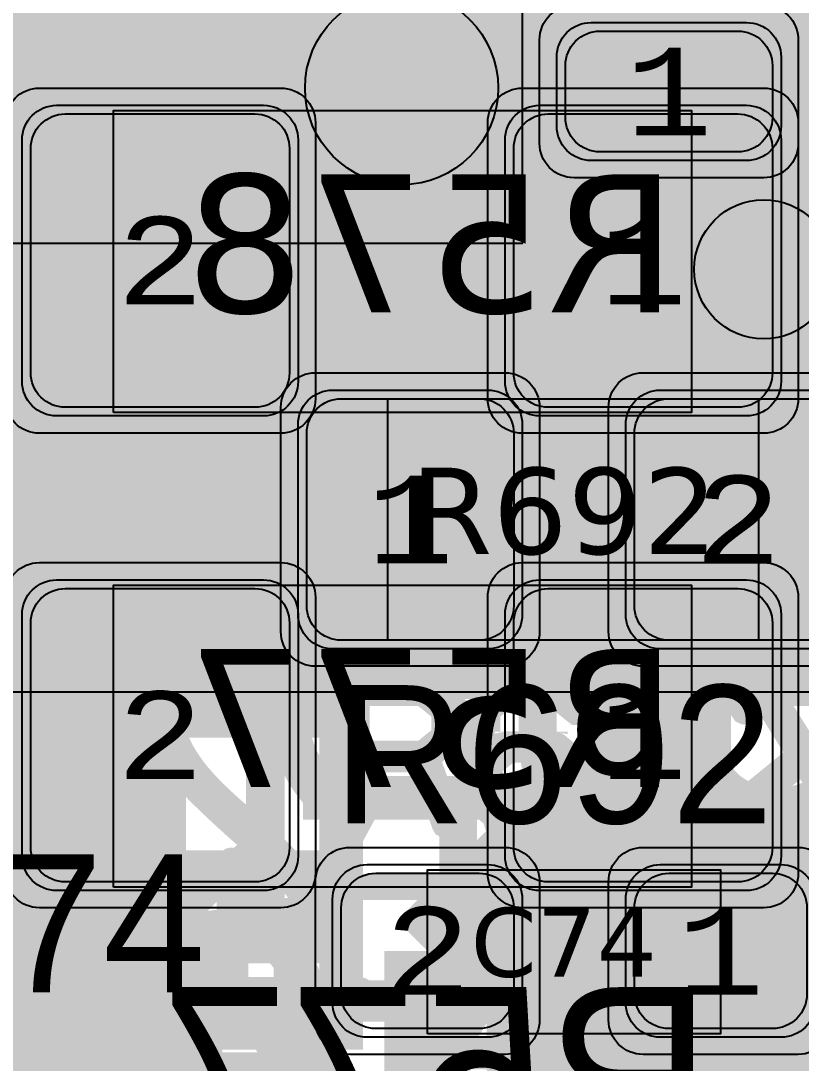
# Model space of a CAD drawing. Extents: x -28 to 199, y -61 to 255.
# Drawn here: x 14.54 to 19.07, y 196.6 to 202.64 of the extents above; entities that cross this region are included whole.
import ezdxf
from ezdxf.enums import TextEntityAlignment as Align

# ---------------------------------------------------------------- set-up
doc = ezdxf.new("R2010")
doc.units = 0
doc.header["$MEASUREMENT"] = 0
for name, color, linetype in [('ASSEMBLY_OUTLINES_BTM', 191, 'CONTINUOUS'), ('ASSEMBLY_OUTLINES_TOP', 102, 'CONTINUOUS'), ('ASSEMBLY_PART_NUMBERS_BTM', 191, 'CONTINUOUS'), ('ASSEMBLY_PART_NUMBERS_TOP', 102, 'CONTINUOUS'), ('ASSEMBLY_REF_DES_BTM', 191, 'CONTINUOUS'), ('ASSEMBLY_REF_DES_TOP', 102, 'CONTINUOUS'), ('DRILL_DRAWING', 21, 'CONTINUOUS'), ('GENERATED_SILKSCREEN_BTM', 255, 'CONTINUOUS'), ('GENERATED_SILKSCREEN_TOP', 140, 'CONTINUOUS'), ('PART_PADS_SMD_BTM', 10, 'CONTINUOUS'), ('PART_PADS_SMD_TOP', 150, 'CONTINUOUS'), ('PIN_NUMBERS_BTM', 8, 'CONTINUOUS'), ('PIN_NUMBERS_TOP', 8, 'CONTINUOUS'), ('PLACEMENT_OUTLINES_BTM', 222, 'CONTINUOUS'), ('PLACEMENT_OUTLINES_TOP', 130, 'CONTINUOUS'), ('PLANE_DATA_LAYER_2', 230, 'CONTINUOUS'), ('PLANE_DATA_LAYER_3', 81, 'CONTINUOUS'), ('PLANE_DATA_LAYER_TOP', 150, 'CONTINUOUS'), ('PLANE_SHAPES_LAYER_2', 230, 'CONTINUOUS'), ('PLANE_SHAPES_LAYER_3', 81, 'CONTINUOUS'), ('PLANE_SHAPES_LAYER_TOP', 150, 'CONTINUOUS'), ('SILKSCREEN_OUTLINES_BTM', 211, 'CONTINUOUS'), ('SILKSCREEN_OUTLINES_TOP', 150, 'CONTINUOUS'), ('SILKSCREEN_REF_DES_BTM', 211, 'CONTINUOUS'), ('SILKSCREEN_REF_DES_TOP', 150, 'CONTINUOUS'), ('SOLDERMASK_PADS_BTM', 12, 'CONTINUOUS'), ('SOLDERMASK_PADS_TOP', 180, 'CONTINUOUS'), ('SOLDERPASTE_PADS_BTM', 12, 'CONTINUOUS'), ('SOLDERPASTE_PADS_TOP', 180, 'CONTINUOUS'), ('TRACES_LAYER_BOTTOM', 10, 'CONTINUOUS'), ('TRACES_LAYER_TOP', 150, 'CONTINUOUS')]:
    doc.layers.add(name, color=color, linetype=linetype)
doc.styles.add('COURIER_NEW', font='COUR.TTF')
doc.styles.add('VERDANA', font='verdana.TTF')
doc.styles.add('VERIBEST_GERBER_0', font='txt')

msp = doc.modelspace()

# ---------------------------------------------------------------- hatches: boundary and pattern name
at = {"layer": 'ASSEMBLY_OUTLINES_TOP'}
h = msp.add_hatch(color=256, dxfattribs=at)
edge = h.paths.add_edge_path()
edge.add_arc((16.75, 202.25), 0.56, 0, 360)
at = {"layer": 'GENERATED_SILKSCREEN_TOP'}
h = msp.add_hatch(color=256, dxfattribs=at)
edge = h.paths.add_edge_path()
edge.add_arc((18.85, 201.2), 0.403113, 0, 360)
at = {"layer": 'PLANE_DATA_LAYER_2'}
h = msp.add_hatch(color=256, dxfattribs=at)
h.paths.add_polyline_path([(19.75, 205.390072, -0.324202691981941), (19.697535, 205.317663, 0.7245613494163705), (19.697535, 204.082337, -0.324202691981941), (19.75, 204.009928), (19.75, 202.905095, -0.4869071557448931), (19.655563, 202.83111, 1.276422102533562), (19.655563, 201.56889, -0.4869071557448655), (19.75, 201.494905), (19.75, 198.8262, -0.414213562373095), (19.6738, 198.75), (5.000008, 198.75, 0.414213562373095), (5, 198.749992), (5, 196.583826, -0.5882763537108707), (4.883568, 196.519113, 1.7991801520018622), (4.883568, 194.480887, -0.5882763537108707), (5, 194.416174), (5, 190.083826, -0.5882763537108707), (4.883568, 190.019113, 1.7991801520018622), (4.883568, 187.980887, -0.5882763537108707), (5, 187.916174), (5, 183.583826, -0.5882763537108707), (4.883568, 183.519113, 1.7991801520018622), (4.883568, 181.480887, -0.5882763537108707), (5, 181.416174), (5, 180.5762, -0.414213562373095), (4.9238, 180.5), (2.475666, 180.5, -0.4055901237383105), (2.399499, 180.57395, 0.5450718004470109), (0.744683, 181.573031, -0.5546876292956184), (0.635, 181.64148), (0.635, 185.93852, -0.5546876292956721), (0.744683, 186.006969, 1.6023877971298472), (0.744683, 188.073031, -0.5546876292956184), (0.635, 188.14148), (0.635, 192.43852, -0.5546876292956721), (0.744683, 192.506969, 1.6023877971298472), (0.744683, 194.573031, -0.5546876292956184), (0.635, 194.64148), (0.635, 214.1738, -0.414213562373095), (0.7112, 214.25), (4.9238, 214.25, -0.414213562373095), (5, 214.1738), (5, 205.750008, 0.414213562373095), (5.000008, 205.75), (17.499992, 205.75, 0.414213562373095), (17.5, 205.750008), (17.5, 214.4238, -0.414213562373095), (17.5762, 214.5), (19.6738, 214.5, -0.414213562373095), (19.75, 214.4238)], flags=0)
h.paths.add_polyline_path([(9.25, 204.5, -0.9999999999999999), (11.25, 204.5, -0.9999999999999999)], flags=0)
h = msp.add_hatch(color=256, dxfattribs=at)
h.paths.add_polyline_path([(15.5, 192.0762, -0.414213562373095), (15.4238, 192), (9.750008, 192, 0.414213562373095), (9.75, 191.999992), (9.75, 188.122386, -0.2771915648810258), (9.709607, 188.055123, 0.3249831492541307), (9.117616, 186.839486, -0.0438373065148892), (9.118783, 186.826201), (9.118783, 186.8262, -0.414213562373095), (9.042583, 186.75), (6.0762, 186.75, -0.414213562373095), (6, 186.8262), (6, 187.938103, -0.7241946854189442), (6.137571, 187.983269, 0.2384579329570819), (6.5, 187.8), (8, 187.8, 0.414213562373095), (8.45, 188.25), (8.45, 189.75, 0.414213562373095), (8, 190.2), (6.5, 190.2, 0.2384579329570819), (6.137571, 190.016731, -0.7241946854189442), (6, 190.061897), (6, 194.438103, -0.7241946854189442), (6.137571, 194.483269, 0.2384579329570819), (6.5, 194.3), (8, 194.3, 0.414213562373095), (8.45, 194.75), (8.45, 196.25, 0.414213562373095), (8, 196.7), (6.5, 196.7, 0.2384579329570819), (6.137571, 196.516731, -0.7241946854189442), (6, 196.561897), (6, 197.6738, -0.414213562373095), (6.0762, 197.75), (15.4238, 197.75, -0.414213562373095), (15.5, 197.6738)], flags=0)
h.paths.add_polyline_path([(9.1, 193.54, -0.9999999999999999), (11.4, 193.54, -0.9999999999999999)], flags=0)
at = {"layer": 'PLANE_DATA_LAYER_3'}
h = msp.add_hatch(color=256, dxfattribs=at)
h.paths.add_polyline_path([(19.75, 205.390072, -0.324202691981941), (19.697535, 205.317663, 0.7245613494163705), (19.697535, 204.082337, -0.324202691981941), (19.75, 204.009928), (19.75, 202.905095, -0.4869071557448931), (19.655563, 202.83111, 1.276422102533562), (19.655563, 201.56889, -0.4869071557448655), (19.75, 201.494905), (19.75, 198.8262, -0.414213562373095), (19.6738, 198.75), (5.000008, 198.75, 0.414213562373095), (5, 198.749992), (5, 196.583826, -0.5882763537108707), (4.883568, 196.519113, 1.7991801520018622), (4.883568, 194.480887, -0.5882763537108707), (5, 194.416174), (5, 190.083826, -0.5882763537108707), (4.883568, 190.019113, 1.7991801520018622), (4.883568, 187.980887, -0.5882763537108707), (5, 187.916174), (5, 186.250008, 0.414213562373095), (5.000008, 186.25), (9.382092, 186.25, -0.1991704314511726), (9.436027, 186.227628, 0.4147903373533509), (11.063973, 186.227628, -0.1991704314511726), (11.117908, 186.25), (16.9238, 186.25, -0.414213562373095), (17, 186.1738), (17, 180.5762, -0.414213562373095), (16.9238, 180.5), (13.8262, 180.5, -0.414213562373095), (13.75, 180.5762), (13.75, 185.249992, 0.414213562373095), (13.749992, 185.25), (5.000008, 185.25, 0.414213562373095), (5, 185.249992), (5, 183.583826, -0.5882763537108707), (4.883568, 183.519113, 1.7991801520018622), (4.883568, 181.480887, -0.5882763537108707), (5, 181.416174), (5, 180.5762, -0.414213562373095), (4.9238, 180.5), (2.475666, 180.5, -0.4055901237383105), (2.399499, 180.57395, 0.5450718004470109), (0.744683, 181.573031, -0.5546876292956184), (0.635, 181.64148), (0.635, 185.93852, -0.5546876292956721), (0.744683, 186.006969, 1.6023877971298472), (0.744683, 188.073031, -0.5546876292956184), (0.635, 188.14148), (0.635, 192.43852, -0.5546876292956721), (0.744683, 192.506969, 1.6023877971298472), (0.744683, 194.573031, -0.5546876292956184), (0.635, 194.64148), (0.635, 214.1738, -0.414213562373095), (0.7112, 214.25), (4.9238, 214.25, -0.414213562373095), (5, 214.1738), (5, 205.750008, 0.414213562373095), (5.000008, 205.75), (17.499992, 205.75, 0.414213562373095), (17.5, 205.750008), (17.5, 214.4238, -0.414213562373095), (17.5762, 214.5), (19.6738, 214.5, -0.414213562373095), (19.75, 214.4238)], flags=0)
h.paths.add_polyline_path([(9.25, 204.5, -0.9999999999999999), (11.25, 204.5, -0.9999999999999999)], flags=0)
h = msp.add_hatch(color=256, dxfattribs=at)
h.paths.add_polyline_path([(15.5, 192.0762, -0.414213562373095), (15.4238, 192), (9.750008, 192, 0.414213562373095), (9.75, 191.999992), (9.75, 188.122386, -0.2771915648810258), (9.709607, 188.055123, 0.3249831492541307), (9.117616, 186.839486, -0.0438373065148892), (9.118783, 186.826201), (9.118783, 186.8262, -0.414213562373095), (9.042583, 186.75), (6.0762, 186.75, -0.414213562373095), (6, 186.8262), (6, 187.938103, -0.7241946854189442), (6.137571, 187.983269, 0.2384579329570819), (6.5, 187.8), (8, 187.8, 0.414213562373095), (8.45, 188.25), (8.45, 189.75, 0.414213562373095), (8, 190.2), (6.5, 190.2, 0.2384579329570819), (6.137571, 190.016731, -0.7241946854189442), (6, 190.061897), (6, 194.438103, -0.7241946854189442), (6.137571, 194.483269, 0.2384579329570819), (6.5, 194.3), (8, 194.3, 0.414213562373095), (8.45, 194.75), (8.45, 196.25, 0.414213562373095), (8, 196.7), (6.5, 196.7, 0.2384579329570819), (6.137571, 196.516731, -0.7241946854189442), (6, 196.561897), (6, 197.6738, -0.414213562373095), (6.0762, 197.75), (15.4238, 197.75, -0.414213562373095), (15.5, 197.6738)], flags=0)
h.paths.add_polyline_path([(9.1, 193.54, -0.9999999999999999), (11.4, 193.54, -0.9999999999999999)], flags=0)
at = {"layer": 'PLANE_DATA_LAYER_TOP'}
h = msp.add_hatch(color=256, dxfattribs=at)
h.paths.add_polyline_path([(15.5, 192.0762, -0.414213562373095), (15.4238, 192), (9.750008, 192, 0.414213562373095), (9.75, 191.999992), (9.75, 188.122386, -0.2771915648810258), (9.709607, 188.055123, 0.3249831492541307), (9.117616, 186.839486, -0.0438373065148892), (9.118783, 186.826201), (9.118783, 186.8262, -0.414213562373095), (9.042583, 186.75), (6.0762, 186.75, -0.414213562373095), (6, 186.8262), (6, 188.07109, -0.7969551118337163), (6.144812, 188.104239, 0.2877520689491214), (6.55, 187.85), (7.95, 187.85, 0.414213562373095), (8.4, 188.3), (8.4, 189.7, 0.414213562373095), (7.95, 190.15), (6.55, 190.15, 0.2877520689491214), (6.144812, 189.895761, -0.7969551118337163), (6, 189.92891), (6, 194.57109, -0.7969551118337163), (6.144812, 194.604239, 0.2877520689491214), (6.55, 194.35), (7.95, 194.35, 0.414213562373095), (8.4, 194.8), (8.4, 196.2, 0.414213562373095), (7.95, 196.65), (6.55, 196.65, 0.2877520689491214), (6.144812, 196.395761, -0.7969551118337163), (6, 196.42891), (6, 197.6738, -0.414213562373095), (6.0762, 197.75), (9.749992, 197.75, 0.414213562373095), (9.75, 197.750008), (9.75, 198.3238, -0.414213562373095), (9.8262, 198.4), (10.75, 198.4, 0.414213562373095), (11.2, 198.85), (11.2, 199.4238, -0.414213562373095), (11.2762, 199.5), (15.4238, 199.5, -0.414213562373095), (15.5, 199.4238)], flags=0)
h.paths.add_polyline_path([(9.1, 193.54, -0.9999999999999999), (11.4, 193.54, -0.9999999999999999)], flags=0)
at = {"layer": 'PLANE_SHAPES_LAYER_2'}
h = msp.add_hatch(color=256, dxfattribs=at)
h.paths.add_polyline_path([(169.5, 129.25), (149.5, 129.25), (142.25, 122), (142.25, 90.5), (147.5, 90.5), (147.5, 80), (154, 80), (154, 69.25), (131.75, 69.25), (131.75, 73.25), (121.25, 73.25), (121.25, 81), (110.5, 81), (110.5, 125.75), (106.5, 125.75), (106.5, 128.75), (93.5, 128.75), (93.5, 120.25), (91.75, 120.25), (91.75, 121.5), (80, 121.5), (80, 118.25), (73.25, 118.25), (73.25, 124.5), (67.5, 124.5), (67.5, 128), (57.75, 128), (57.75, 120.25), (55.25, 120.25), (55.25, 121.5), (47.5, 121.5), (47.5, 119), (35, 119), (35, 134.75), (32.75, 134.75), (32.75, 159.75), (29.25, 159.75), (29.25, 175.25), (22.5, 175.25), (22.5, 195.25), (17.25, 195.25), (17.25, 198), (22.5, 198), (22.5, 216.5), (40.25, 216.5), (40.25, 235.5), (54.5, 235.5), (54.5, 254), (87.25, 254), (87.25, 236.25), (86.25, 236.25), (86.25, 228.75), (81, 228.75), (81, 218.75), (95.25, 218.75), (95.25, 194.5), (87, 194.5), (87, 172), (131.1, 172), (131.1, 208.75), (115.5, 208.75), (115.5, 213.75), (106.75, 213.75), (106.75, 218.75), (110.25, 222.25), (110.25, 226.25), (142.5, 226.25), (142.5, 221.5), (160.5, 221.5), (160.5, 240.75), (169.5, 240.75)])
h.paths.add_polyline_path([(35.5, 149.5), (41.75, 149.5), (41.75, 152), (39.25, 152), (39.25, 154), (37.75, 154), (37.75, 152), (35.5, 152)], flags=16)
h.paths.add_polyline_path([(37.5, 125.75), (37.5, 128.75), (42.75, 128.75), (42.75, 125.75)], flags=16)
h.paths.add_polyline_path([(52, 127.75), (52, 130.75), (54.25, 130.75), (54.25, 127.75)], flags=16)
h.paths.add_polyline_path([(50.75, 219.5), (50.75, 226.5), (71.75, 226.5), (71.75, 219.5)], flags=16)
h.paths.add_polyline_path([(66.5, 150.75), (66.5, 177.5), (72.25, 177.5), (72.25, 150.75)], flags=16)
h.paths.add_polyline_path([(47.25, 185.25), (73, 185.25), (73, 188.25), (70.25, 188.25), (70.25, 191), (47.25, 191)], flags=16)
h.paths.add_polyline_path([(84.5, 208), (84.5, 212.75), (85, 212.75), (85, 208)], flags=16)
h.paths.add_polyline_path([(61.5, 137.25), (87.75, 137.25), (87.75, 140.5), (84.75, 140.5), (84.75, 143), (61.5, 143)], flags=16)
h.paths.add_polyline_path([(88.75, 127), (88.75, 130), (91, 130), (91, 127)], flags=16)
h.paths.add_polyline_path([(85.5, 130.25), (85.5, 132.5), (91, 132.5), (91, 130.25)], flags=16)
h.paths.add_polyline_path([(108.75, 142.25), (135.75, 142.25), (135.75, 145.75), (132.25, 145.75), (132.25, 149), (108.75, 149)], flags=16)
h.paths.add_polyline_path([(114.25, 126.75), (140.75, 126.75), (140.75, 129.75), (137.25, 129.75), (137.25, 133), (114.25, 133)], flags=16)
h.paths.add_polyline_path([(155.25, 180.25), (166.25, 180.25), (166.25, 186.25), (152.25, 186.25), (152.25, 183), (155.25, 183)], flags=16)
msp.add_hatch(color=256, dxfattribs=at).paths.add_polyline_path([(19.75, 198.75), (5, 198.75), (5, 205.75), (17.5, 205.75), (17.5, 214.5), (19.75, 214.5)], flags=0)
at = {"layer": 'PLANE_SHAPES_LAYER_3'}
h = msp.add_hatch(color=256, dxfattribs=at)
h.paths.add_polyline_path([(169.5, 129.25), (149.5, 129.25), (142.25, 122), (142.25, 90.5), (147.5, 90.5), (147.5, 80), (154, 80), (154, 69.25), (131.75, 69.25), (131.75, 73.25), (121.25, 73.25), (121.25, 81), (110.5, 81), (110.5, 125.75), (106.5, 125.75), (106.5, 128.75), (93.5, 128.75), (93.5, 120.25), (91.75, 120.25), (91.75, 121.5), (80, 121.5), (80, 118.25), (73.25, 118.25), (73.25, 124.5), (67.5, 124.5), (67.5, 127.75), (58.25, 127.75), (58.25, 130.25), (88.75, 130.25), (88.75, 127), (91, 127), (91, 132.5), (55, 132.5), (55, 131.25), (52, 131.25), (52, 127.75), (55, 127.75), (55, 127.25), (57.75, 127.25), (57.75, 120.25), (55.25, 120.25), (55.25, 121.5), (47.5, 121.5), (47.5, 119), (35, 119), (35, 134.75), (32.75, 134.75), (32.75, 159.75), (29.25, 159.75), (29.25, 175.25), (22.5, 175.25), (22.5, 195.25), (17.25, 195.25), (17.25, 198), (22.5, 198), (22.5, 216.5), (40.25, 216.5), (40.25, 235.5), (54.5, 235.5), (54.5, 254), (87.25, 254), (87.25, 236.25), (86.25, 236.25), (86.25, 228.75), (81, 228.75), (81, 218.75), (95.25, 218.75), (95.25, 194.5), (87, 194.5), (87, 172), (131.1, 172), (131.1, 208.75), (115.5, 208.75), (115.5, 213.75), (106.75, 213.75), (106.75, 218.75), (110.25, 222.25), (110.25, 226.25), (142.5, 226.25), (142.5, 221.5), (160.5, 221.5), (160.5, 240.75), (169.5, 240.75)])
h.paths.add_polyline_path([(35.5, 149.5), (41.75, 149.5), (41.75, 152), (39.25, 152), (39.25, 154), (37.75, 154), (37.75, 152), (35.5, 152)], flags=16)
h.paths.add_polyline_path([(37.5, 125.75), (37.5, 128.75), (42.75, 128.75), (42.75, 125.75)], flags=16)
h.paths.add_polyline_path([(50.75, 219.5), (50.75, 226.5), (71.75, 226.5), (71.75, 219.5)], flags=16)
h.paths.add_polyline_path([(66.5, 150.75), (66.5, 177.5), (72.25, 177.5), (72.25, 150.75)], flags=16)
h.paths.add_polyline_path([(47.25, 185.25), (73, 185.25), (73, 188.25), (70.25, 188.25), (70.25, 191), (47.25, 191)], flags=16)
h.paths.add_polyline_path([(84.5, 208), (84.5, 212.75), (85, 212.75), (85, 208)], flags=16)
h.paths.add_polyline_path([(61.5, 137.25), (87.75, 137.25), (87.75, 140.5), (84.75, 140.5), (84.75, 143), (61.5, 143)], flags=16)
h.paths.add_polyline_path([(108.75, 142.25), (135.75, 142.25), (135.75, 145.75), (132.25, 145.75), (132.25, 149), (108.75, 149)], flags=16)
h.paths.add_polyline_path([(114.25, 126.75), (140.75, 126.75), (140.75, 129.75), (137.25, 129.75), (137.25, 133), (114.25, 133)], flags=16)
h.paths.add_polyline_path([(155.25, 180.25), (166.25, 180.25), (166.25, 186.25), (152.25, 186.25), (152.25, 183), (155.25, 183)], flags=16)
msp.add_hatch(color=256, dxfattribs=at).paths.add_polyline_path([(19.75, 198.75), (5, 198.75), (5, 205.75), (17.5, 205.75), (17.5, 214.5), (19.75, 214.5)], flags=0)
at = {"layer": 'SILKSCREEN_OUTLINES_TOP'}
h = msp.add_hatch(color=256, dxfattribs=at)
edge = h.paths.add_edge_path()
edge.add_arc((18.85, 201.2), 0.403113, 0, 360)

# ---------------------------------------------------------------- linework, layer by layer
at = {"layer": 'ASSEMBLY_OUTLINES_BTM'}
for points in [[(15.08, 200.37), (15.08, 202.12), (18.43, 202.12), (18.43, 200.37)], [(15.08, 197.62), (15.08, 199.37), (18.43, 199.37), (18.43, 197.62)]]:
    msp.add_lwpolyline(points, close=True, dxfattribs=at)
at = {"layer": 'ASSEMBLY_OUTLINES_TOP', "const_width": 0.1}
msp.add_lwpolyline([(13.55, 201.35), (13.55, 205.65), (17.45, 205.65), (17.45, 201.35)], close=True, dxfattribs=at)
at = {"layer": 'ASSEMBLY_OUTLINES_TOP'}
for points in [[(16.67, 199.05), (16.67, 200.45), (18.82, 200.45), (18.82, 199.05)], [(16.9, 196.77), (16.9, 197.72), (18.6, 197.72), (18.6, 196.77)]]:
    msp.add_lwpolyline(points, close=True, dxfattribs=at)
msp.add_circle((16.75, 202.25), 0.56, dxfattribs=at)
at = {"layer": 'GENERATED_SILKSCREEN_BTM', "const_width": 0.15}
for points in [[(17.333844, 202.120005, 1.1642e-05), (17.333836, 202.119995), (16.166164, 202.119995, 1.1642e-05), (16.166156, 202.120005), (17.333844, 202.120005)], [(17.342098, 200.369995), (16.157902, 200.369995, 1.22306e-05), (16.157911, 200.370005), (17.342089, 200.370005, 1.22306e-05), (17.342098, 200.369995)], [(17.333844, 199.370005, 1.1642e-05), (17.333836, 199.369995), (16.166164, 199.369995, 1.1642e-05), (16.166156, 199.370005), (17.333844, 199.370005)], [(17.342098, 197.619995), (16.157902, 197.619995, 1.22306e-05), (16.157911, 197.620005), (17.342089, 197.620005, 1.22306e-05), (17.342098, 197.619995)]]:
    msp.add_lwpolyline(points, format="xyb", dxfattribs=at)
for points in [[(15.408, 196.034), (14.869, 196.993), (14.867, 196.998), (14.867, 197.002), (14.867, 197.006), (14.869, 197.01), (14.872, 197.016), (14.876, 197.02), (14.881, 197.022), (14.886, 197.023), (15.561, 197.023), (15.568, 197.021), (15.574, 197.016), (15.577, 197.01), (15.578, 197.002), (15.577, 196.995), (15.574, 196.988), (15.568, 196.983), (15.561, 196.982), (14.92, 196.982), (15.442, 196.053)], [(16.353, 196.034), (15.814, 196.993), (15.812, 196.998), (15.812, 197.002), (15.812, 197.006), (15.814, 197.01), (15.817, 197.016), (15.821, 197.02), (15.826, 197.022), (15.831, 197.023), (16.506, 197.023), (16.513, 197.021), (16.519, 197.016), (16.522, 197.01), (16.523, 197.002), (16.522, 196.995), (16.519, 196.988), (16.513, 196.983), (16.506, 196.982), (15.865, 196.982), (16.387, 196.053)], [(17.282, 196.679), (17.286, 196.678), (17.289, 196.677), (17.293, 196.675), (17.429, 196.565), (17.429, 196.982), (16.776, 196.982), (16.769, 196.984), (16.763, 196.988), (16.76, 196.995), (16.759, 197.002), (16.76, 197.01), (16.763, 197.016), (16.769, 197.021), (16.776, 197.023), (17.451, 197.023), (17.458, 197.021), (17.464, 197.016), (17.469, 197.01), (17.471, 197.003), (17.471, 196.522)], [(17.707, 196.643), (17.704, 196.645), (17.703, 196.65), (17.701, 196.655), (17.7, 196.66), (17.7, 196.866), (17.701, 196.871), (17.703, 196.874), (17.703, 196.877), (17.704, 196.878), (17.706, 196.879), (17.707, 196.881), (17.877, 197.019), (17.882, 197.021), (17.886, 197.022), (17.89, 197.023), (18.394, 197.023), (18.403, 197.021), (18.409, 197.016), (18.414, 197.01), (18.416, 197.003), (18.416, 196.043)], [(18.374, 196.982), (17.896, 196.982), (17.74, 196.856), (17.74, 196.67), (17.896, 196.543), (18.374, 196.543), (18.374, 196.982)], [(16.756, 196.522), (16.757, 196.526), (16.759, 196.532), (16.759, 196.534), (16.761, 196.535), (16.762, 196.537), (16.763, 196.539), (16.932, 196.675), (16.937, 196.677), (16.941, 196.678), (16.945, 196.679), (17.282, 196.679)], [(17.438, 196.506), (17.275, 196.639), (16.952, 196.639), (16.796, 196.512)], [(17.867, 196.516), (17.707, 196.643)]]:
    msp.add_lwpolyline(points, dxfattribs=at)
at = {"layer": 'GENERATED_SILKSCREEN_TOP', "const_width": 0.15}
msp.add_lwpolyline([(13.55, 201.35), (13.55, 205.65), (17.45, 205.65), (17.45, 201.35)], close=True, dxfattribs=at)
for points in [[(18.019515, 200.450005, 1.10969e-05), (18.019508, 200.449995), (17.480492, 200.449995, 1.10969e-05), (17.480485, 200.450005), (18.019515, 200.450005)], [(18.019515, 199.049995), (17.480485, 199.049995, 1.10969e-05), (17.480492, 199.050005), (18.019508, 199.050005, 1.10969e-05), (18.019515, 199.049995)], [(18.033844, 197.720005, 1.1642e-05), (18.033836, 197.719995), (17.466164, 197.719995, 1.1642e-05), (17.466156, 197.720005), (18.033844, 197.720005)], [(18.042098, 196.769995), (17.457902, 196.769995, 1.22306e-05), (17.457911, 196.770005), (18.042089, 196.770005, 1.22306e-05), (18.042098, 196.769995)]]:
    msp.add_lwpolyline(points, format="xyb", dxfattribs=at)
for points in [[(14.409, 200.173), (14.746, 200.173), (14.75, 200.172), (14.751, 200.172), (14.752, 200.171), (14.755, 200.17), (14.759, 200.169)], [(14.759, 200.169), (14.927, 200.032), (14.932, 200.027), (14.933, 200.019), (14.932, 200.013), (14.93, 200.008), (14.927, 200.004), (14.922, 200), (14.917, 199.997), (14.912, 199.996), (14.907, 199.996), (14.903, 199.999), (14.739, 200.132), (14.415, 200.132)], [(14.409, 199.762), (14.746, 199.762), (14.75, 199.761), (14.75, 199.76), (14.752, 199.76), (14.755, 199.759), (14.758, 199.758), (14.927, 199.622), (14.928, 199.619), (14.93, 199.618), (14.931, 199.617), (14.931, 199.615), (14.933, 199.608), (14.934, 199.605), (14.934, 199.33), (14.933, 199.325), (14.931, 199.321), (14.93, 199.317), (14.927, 199.314), (14.759, 199.177), (14.754, 199.175), (14.753, 199.174), (14.751, 199.174), (14.749, 199.173), (14.748, 199.173), (14.746, 199.173), (14.409, 199.173)], [(14.261, 199.595), (14.261, 199.34), (14.415, 199.214), (14.738, 199.214), (14.894, 199.34), (14.894, 199.595), (14.738, 199.722), (14.415, 199.722), (14.261, 199.595)], [(17.0244, 198.4724), (17.0268, 198.474), (17.0276, 198.478), (17.03, 198.482), (17.03, 198.486), (17.03, 198.6508), (17.03, 198.6548), (17.0276, 198.6572), (17.0276, 198.6596), (17.0268, 198.6604), (17.026, 198.6612), (17.0244, 198.6628), (16.8884, 198.7732), (16.8844, 198.7748), (16.8812, 198.7756), (16.878, 198.7764), (16.4748, 198.7764), (16.4676, 198.7748), (16.4628, 198.7708), (16.4588, 198.766), (16.4572, 198.7604), (16.4572, 197.9924), (16.4588, 197.986), (16.4628, 197.982), (16.4676, 197.9796), (16.4732, 197.9788), (16.4796, 197.9796), (16.4852, 197.982), (16.4892, 197.986), (16.4908, 197.9924), (16.4908, 198.3604), (16.8668, 198.3604), (16.998, 197.9876), (17.0012, 197.982), (17.0068, 197.9788), (17.0132, 197.978), (17.018, 197.9796), (17.0228, 197.982), (17.0268, 197.986), (17.0292, 197.9916), (17.0276, 197.998), (16.8964, 198.3708), (17.0244, 198.4724)], [(17.6452, 198.7732), (17.7796, 198.6636), (17.7836, 198.6596), (17.7844, 198.6532), (17.7836, 198.6484), (17.782, 198.6444), (17.7796, 198.6412), (17.7756, 198.638), (17.7716, 198.6356), (17.7676, 198.6348), (17.7636, 198.6348), (17.7604, 198.6372), (17.6292, 198.7436), (17.37, 198.7436), (17.2468, 198.6428), (17.2468, 198.3556), (17.3556, 198.4444), (17.3588, 198.4452), (17.3604, 198.446), (17.3612, 198.446), (17.3612, 198.4468), (17.3652, 198.4476), (17.6348, 198.4476), (17.638, 198.4468), (17.638, 198.446), (17.6396, 198.446), (17.642, 198.4452), (17.6444, 198.4444), (17.7796, 198.3356), (17.7804, 198.3332), (17.782, 198.3324), (17.7828, 198.3316), (17.7828, 198.33), (17.7844, 198.3244), (17.7852, 198.322), (17.7852, 198.102), (17.7844, 198.098), (17.7828, 198.0948), (17.782, 198.0916), (17.7796, 198.0892), (17.6452, 197.9796), (17.6412, 197.978), (17.6404, 197.9772), (17.6388, 197.9772), (17.6372, 197.9764), (17.6364, 197.9764), (17.6348, 197.9764), (17.3652, 197.9764), (17.362, 197.9772), (17.3588, 197.978), (17.3556, 197.9796), (17.2212, 198.0892), (17.2196, 198.0908), (17.218, 198.0916), (17.2164, 198.094), (17.2148, 198.0996), (17.214, 198.102), (17.214, 198.6508), (17.2148, 198.6548), (17.2164, 198.658), (17.218, 198.6596), (17.2196, 198.6612), (17.2212, 198.6636), (17.3556, 198.7732), (17.3588, 198.774), (17.3612, 198.7748), (17.362, 198.7756), (17.3652, 198.7764), (17.6348, 198.7764), (17.638, 198.7756), (17.6388, 198.7756), (17.6396, 198.7748), (17.642, 198.774), (17.6452, 198.7732)], [(18.1116, 197.9796), (17.9772, 198.0892), (17.9732, 198.0932), (17.9724, 198.0956), (17.9724, 198.098), (17.9732, 198.1036), (17.9764, 198.1092), (17.9796, 198.1132), (17.9844, 198.1164), (17.99, 198.1172), (17.9956, 198.1156), (18.126, 198.0092), (18.3844, 198.0092), (18.5092, 198.11), (18.5092, 198.3972), (18.4004, 198.3092), (18.3972, 198.3076), (18.3964, 198.3068), (18.394, 198.306), (18.3908, 198.306), (18.1212, 198.306), (18.118, 198.306), (18.1132, 198.3076), (18.1116, 198.3092), (17.9772, 198.418), (17.9756, 198.4188), (17.974, 198.4204), (17.9724, 198.4228), (17.9708, 198.4284), (17.97, 198.4316), (17.97, 198.6508), (17.9708, 198.6548), (17.9724, 198.658), (17.974, 198.6604), (17.9756, 198.6612), (17.9772, 198.6636), (18.1116, 198.7732), (18.1148, 198.774), (18.1172, 198.7748), (18.118, 198.7756), (18.1212, 198.7764), (18.3908, 198.7764), (18.394, 198.7756), (18.3948, 198.7756), (18.3956, 198.7748), (18.398, 198.774), (18.4012, 198.7732), (18.5356, 198.6636), (18.538, 198.6596), (18.5388, 198.6564), (18.5404, 198.654), (18.5412, 198.6508), (18.5412, 198.102), (18.5404, 198.0996), (18.5388, 198.094), (18.538, 198.0924), (18.5356, 198.0892), (18.4012, 197.9796), (18.3972, 197.978), (18.3964, 197.9772), (18.3948, 197.9772), (18.3932, 197.9764), (18.3924, 197.9764), (18.3908, 197.9764), (18.1212, 197.9764), (18.118, 197.9772), (18.1148, 197.978), (18.1116, 197.9796)], [(19.2652, 198.6428), (19.1404, 198.7436), (18.882, 198.7436), (18.7516, 198.6372), (18.746, 198.6356), (18.7404, 198.6364), (18.7356, 198.6388), (18.7324, 198.6436), (18.7292, 198.6484), (18.7284, 198.654), (18.7284, 198.6572), (18.7292, 198.6596), (18.7332, 198.6636), (18.8676, 198.7732), (18.8708, 198.774), (18.8732, 198.7748), (18.874, 198.7756), (18.8772, 198.7764), (19.1468, 198.7764)], [(16.4908, 198.7436), (16.8732, 198.7436), (16.998, 198.6428), (16.998, 198.494), (16.8732, 198.3924), (16.4908, 198.3924), (16.4908, 198.7436)], [(18.0028, 198.6428), (18.0028, 198.4396), (18.126, 198.338), (18.3844, 198.338), (18.5092, 198.4396), (18.5092, 198.6428), (18.3844, 198.7436), (18.126, 198.7436), (18.0028, 198.6428)], [(19.2812, 197.9764), (18.742, 197.9764), (18.7356, 197.978), (18.7316, 197.982), (18.7276, 197.986), (18.726, 197.9924), (18.726, 198.102), (18.7268, 198.1044), (18.7284, 198.11), (18.73, 198.1124), (18.7316, 198.114), (18.7332, 198.1156), (19.2652, 198.5492)], [(19.2916, 198.5276), (18.7588, 198.0948), (18.7588, 198.0092), (19.2812, 198.0092)], [(17.2468, 198.314), (17.2468, 198.11), (17.37, 198.0092), (17.6284, 198.0092), (17.7532, 198.11), (17.7532, 198.314), (17.6284, 198.4156), (17.37, 198.4156), (17.2468, 198.314)], [(14.6224, 197.0204), (14.6208, 197.0148), (14.6216, 197.0092), (14.6256, 197.0044), (14.6296, 197.0012), (14.6352, 196.9996), (14.6408, 196.9988), (14.6456, 197.0004), (14.6496, 197.0052), (15.0808, 197.7724), (15.0824, 197.7764), (15.0824, 197.7796), (15.0824, 197.7828), (15.0808, 197.786), (15.0784, 197.7908), (15.0752, 197.794), (15.0712, 197.7956), (15.0672, 197.7964), (14.5272, 197.7964), (14.5216, 197.7948), (14.5176, 197.7908), (14.5144, 197.786), (14.5136, 197.7796), (14.5144, 197.774), (14.5176, 197.7684), (14.5216, 197.7644), (14.5272, 197.7636), (15.04, 197.7636), (14.6224, 197.0204)], [(15.3232, 197.2876), (15.7536, 197.7164), (15.7536, 197.2876), (15.3232, 197.2876)], [(15.7536, 197.0124), (15.7544, 197.006), (15.7584, 197.002), (15.764, 196.9996), (15.7696, 196.9988), (15.7752, 196.9996), (15.78, 197.002), (15.784, 197.006), (15.7856, 197.0124), (15.7856, 197.2548), (15.8232, 197.2548), (15.8288, 197.2564), (15.8336, 197.2596), (15.836, 197.2652), (15.8368, 197.2708), (15.836, 197.2772), (15.8336, 197.2828), (15.8288, 197.2868), (15.8232, 197.2876), (15.7856, 197.2876), (15.7856, 197.758), (15.7848, 197.762), (15.7824, 197.7652), (15.7792, 197.7684), (15.7752, 197.7708), (15.7704, 197.7724), (15.7656, 197.7732), (15.7616, 197.7724), (15.7576, 197.7692), (15.272, 197.2836), (15.2688, 197.2788), (15.2672, 197.274), (15.268, 197.2692), (15.2712, 197.2636), (15.2728, 197.2596), (15.276, 197.2572), (15.2792, 197.2556), (15.2832, 197.2548), (15.7536, 197.2548), (15.7536, 197.0124)]]:
    msp.add_lwpolyline(points, dxfattribs=at)
at = {"layer": 'GENERATED_SILKSCREEN_TOP'}
msp.add_circle((18.85, 201.2), 0.403113, dxfattribs=at)
at = {"layer": 'PART_PADS_SMD_BTM'}
for points in [[(14.75, 200.35, -0.4142135624), (14.55, 200.55), (14.55, 201.95, -0.4142135624), (14.75, 202.15), (15.95, 202.15, -0.4142135624), (16.15, 201.95), (16.15, 200.55, -0.4142135624), (15.95, 200.35)], [(17.55, 200.35, -0.4142135624), (17.35, 200.55), (17.35, 201.95, -0.4142135624), (17.55, 202.15), (18.75, 202.15, -0.4142135624), (18.95, 201.95), (18.95, 200.55, -0.4142135624), (18.75, 200.35)], [(14.75, 197.6, -0.4142135624), (14.55, 197.8), (14.55, 199.2, -0.4142135624), (14.75, 199.4), (15.95, 199.4, -0.4142135624), (16.15, 199.2), (16.15, 197.8, -0.4142135624), (15.95, 197.6)], [(17.55, 197.6, -0.4142135624), (17.35, 197.8), (17.35, 199.2, -0.4142135624), (17.55, 199.4), (18.75, 199.4, -0.4142135624), (18.95, 199.2), (18.95, 197.8, -0.4142135624), (18.75, 197.6)]]:
    msp.add_lwpolyline(points, format="xyb", close=True, dxfattribs=at)
at = {"layer": 'PART_PADS_SMD_TOP'}
for points in [[(18.95, 202.03, -0.4142135624), (18.75, 201.83), (17.85, 201.83, -0.4142135624), (17.65, 202.03), (17.65, 202.43, -0.4142135624), (17.85, 202.63), (18.75, 202.63, -0.4142135624), (18.95, 202.43)], [(16.35, 199, -0.4142135624), (16.15, 199.2), (16.15, 200.3, -0.4142135624), (16.35, 200.5), (17.25, 200.5, -0.4142135624), (17.45, 200.3), (17.45, 199.2, -0.4142135624), (17.25, 199)], [(18.25, 199, -0.4142135624), (18.05, 199.2), (18.05, 200.3, -0.4142135624), (18.25, 200.5), (19.15, 200.5, -0.4142135624), (19.35, 200.3), (19.35, 199.2, -0.4142135624), (19.15, 199)], [(17.45, 196.95, -0.4142135624), (17.25, 196.75), (16.55, 196.75, -0.4142135624), (16.35, 196.95), (16.35, 197.55, -0.4142135624), (16.55, 197.75), (17.25, 197.75, -0.4142135624), (17.45, 197.55)], [(19.15, 196.95, -0.4142135624), (18.95, 196.75), (18.25, 196.75, -0.4142135624), (18.05, 196.95), (18.05, 197.55, -0.4142135624), (18.25, 197.75), (18.95, 197.75, -0.4142135624), (19.15, 197.55)]]:
    msp.add_lwpolyline(points, format="xyb", close=True, dxfattribs=at)
at = {"layer": 'PLACEMENT_OUTLINES_BTM'}
for points in [[(15.08, 200.37), (15.08, 202.12), (18.43, 202.12), (18.43, 200.37)], [(15.08, 197.62), (15.08, 199.37), (18.43, 199.37), (18.43, 197.62)]]:
    msp.add_lwpolyline(points, close=True, dxfattribs=at)
at = {"layer": 'PLACEMENT_OUTLINES_TOP'}
for points in [[(13.55, 201.35), (13.55, 205.65), (17.45, 205.65), (17.45, 201.35)], [(16.67, 199.05), (16.67, 200.45), (18.82, 200.45), (18.82, 199.05)], [(16.9, 196.77), (16.9, 197.72), (18.6, 197.72), (18.6, 196.77)]]:
    msp.add_lwpolyline(points, close=True, dxfattribs=at)
at = {"layer": 'PLANE_SHAPES_LAYER_2'}
msp.add_lwpolyline([(19.75, 198.75), (5, 198.75), (5, 205.75), (17.5, 205.75), (17.5, 214.5), (19.75, 214.5)], close=True, dxfattribs=at)
msp.add_solid([(9.75, 192), (15.5, 192), (9.75, 197.75), (15.5, 197.75)], dxfattribs=at)
at = {"layer": 'PLANE_SHAPES_LAYER_3'}
msp.add_lwpolyline([(19.75, 198.75), (5, 198.75), (5, 205.75), (17.5, 205.75), (17.5, 214.5), (19.75, 214.5)], close=True, dxfattribs=at)
msp.add_solid([(9.75, 192), (15.5, 192), (9.75, 197.75), (15.5, 197.75)], dxfattribs=at)
at = {"layer": 'PLANE_SHAPES_LAYER_TOP'}
msp.add_solid([(9.75, 192), (15.5, 192), (9.75, 199.5), (15.5, 199.5)], dxfattribs=at)
at = {"layer": 'SILKSCREEN_OUTLINES_BTM'}
for points in [[(15.08, 200.37), (15.08, 202.12), (18.43, 202.12), (18.43, 200.37)], [(15.08, 197.62), (15.08, 199.37), (18.43, 199.37), (18.43, 197.62)]]:
    msp.add_lwpolyline(points, close=True, dxfattribs=at)
at = {"layer": 'SILKSCREEN_OUTLINES_TOP'}
for points in [[(13.55, 201.35), (13.55, 205.65), (17.45, 205.65), (17.45, 201.35)], [(16.67, 199.05), (16.67, 200.45), (18.82, 200.45), (18.82, 199.05)], [(16.9, 196.77), (16.9, 197.72), (18.6, 197.72), (18.6, 196.77)]]:
    msp.add_lwpolyline(points, close=True, dxfattribs=at)
msp.add_circle((18.85, 201.2), 0.403113, dxfattribs=at)
at = {"layer": 'SOLDERMASK_PADS_BTM'}
for points in [[(14.65, 200.25, -0.4142135624), (14.45, 200.45), (14.45, 202.05, -0.4142135624), (14.65, 202.25), (16.05, 202.25, -0.4142135624), (16.25, 202.05), (16.25, 200.45, -0.4142135624), (16.05, 200.25)], [(17.45, 200.25, -0.4142135624), (17.25, 200.45), (17.25, 202.05, -0.4142135624), (17.45, 202.25), (18.85, 202.25, -0.4142135624), (19.05, 202.05), (19.05, 200.45, -0.4142135624), (18.85, 200.25)], [(14.65, 197.5, -0.4142135624), (14.45, 197.7), (14.45, 199.3, -0.4142135624), (14.65, 199.5), (16.05, 199.5, -0.4142135624), (16.25, 199.3), (16.25, 197.7, -0.4142135624), (16.05, 197.5)], [(17.45, 197.5, -0.4142135624), (17.25, 197.7), (17.25, 199.3, -0.4142135624), (17.45, 199.5), (18.85, 199.5, -0.4142135624), (19.05, 199.3), (19.05, 197.7, -0.4142135624), (18.85, 197.5)]]:
    msp.add_lwpolyline(points, format="xyb", close=True, dxfattribs=at)
at = {"layer": 'SOLDERMASK_PADS_TOP'}
for points in [[(19.05, 201.93, -0.4142135624), (18.85, 201.73), (17.75, 201.73, -0.4142135624), (17.55, 201.93), (17.55, 202.53, -0.4142135624), (17.75, 202.73), (18.85, 202.73, -0.4142135624), (19.05, 202.53)], [(16.25, 198.9, -0.4142135624), (16.05, 199.1), (16.05, 200.4, -0.4142135624), (16.25, 200.6), (17.35, 200.6, -0.4142135624), (17.55, 200.4), (17.55, 199.1, -0.4142135624), (17.35, 198.9)], [(18.15, 198.9, -0.4142135624), (17.95, 199.1), (17.95, 200.4, -0.4142135624), (18.15, 200.6), (19.25, 200.6, -0.4142135624), (19.45, 200.4), (19.45, 199.1, -0.4142135624), (19.25, 198.9)], [(17.55, 196.85, -0.4142135624), (17.35, 196.65), (16.45, 196.65, -0.4142135624), (16.25, 196.85), (16.25, 197.65, -0.4142135624), (16.45, 197.85), (17.35, 197.85, -0.4142135624), (17.55, 197.65)], [(19.25, 196.85, -0.4142135624), (19.05, 196.65), (18.15, 196.65, -0.4142135624), (17.95, 196.85), (17.95, 197.65, -0.4142135624), (18.15, 197.85), (19.05, 197.85, -0.4142135624), (19.25, 197.65)]]:
    msp.add_lwpolyline(points, format="xyb", close=True, dxfattribs=at)
at = {"layer": 'SOLDERPASTE_PADS_BTM'}
for points in [[(14.8, 200.4, -0.4142135624), (14.6, 200.6), (14.6, 201.9, -0.4142135624), (14.8, 202.1), (15.9, 202.1, -0.4142135624), (16.1, 201.9), (16.1, 200.6, -0.4142135624), (15.9, 200.4)], [(17.6, 200.4, -0.4142135624), (17.4, 200.6), (17.4, 201.9, -0.4142135624), (17.6, 202.1), (18.7, 202.1, -0.4142135624), (18.9, 201.9), (18.9, 200.6, -0.4142135624), (18.7, 200.4)], [(14.8, 197.65, -0.4142135624), (14.6, 197.85), (14.6, 199.15, -0.4142135624), (14.8, 199.35), (15.9, 199.35, -0.4142135624), (16.1, 199.15), (16.1, 197.85, -0.4142135624), (15.9, 197.65)], [(17.6, 197.65, -0.4142135624), (17.4, 197.85), (17.4, 199.15, -0.4142135624), (17.6, 199.35), (18.7, 199.35, -0.4142135624), (18.9, 199.15), (18.9, 197.85, -0.4142135624), (18.7, 197.65)]]:
    msp.add_lwpolyline(points, format="xyb", close=True, dxfattribs=at)
at = {"layer": 'SOLDERPASTE_PADS_TOP'}
for points in [[(18.9, 202.08, -0.4142135624), (18.7, 201.88), (17.9, 201.88, -0.4142135624), (17.7, 202.08), (17.7, 202.38, -0.4142135624), (17.9, 202.58), (18.7, 202.58, -0.4142135624), (18.9, 202.38)], [(16.4, 199.05, -0.4142135624), (16.2, 199.25), (16.2, 200.25, -0.4142135624), (16.4, 200.45), (17.2, 200.45, -0.4142135624), (17.4, 200.25), (17.4, 199.25, -0.4142135624), (17.2, 199.05)], [(18.3, 199.05, -0.4142135624), (18.1, 199.25), (18.1, 200.25, -0.4142135624), (18.3, 200.45), (19.1, 200.45, -0.4142135624), (19.3, 200.25), (19.3, 199.25, -0.4142135624), (19.1, 199.05)], [(17.4, 197, -0.4142135624), (17.2, 196.8), (16.6, 196.8, -0.4142135624), (16.4, 197), (16.4, 197.5, -0.4142135624), (16.6, 197.7), (17.2, 197.7, -0.4142135624), (17.4, 197.5)], [(19.1, 197, -0.4142135624), (18.9, 196.8), (18.3, 196.8, -0.4142135624), (18.1, 197), (18.1, 197.5, -0.4142135624), (18.3, 197.7), (18.9, 197.7, -0.4142135624), (19.1, 197.5)]]:
    msp.add_lwpolyline(points, format="xyb", close=True, dxfattribs=at)
at = {"layer": 'TRACES_LAYER_BOTTOM'}
for points, const_width in [([(18.15, 201.35), (19.087291, 202.287291), (19.412709, 202.287291), (19.5, 202.2)], 0.5), ([(15.35, 201.25), (14.273, 201.25), (13.423, 200.4), (11.5, 200.4)], 0.5), ([(15.35, 198.5), (15.35, 201.25)], 0.5), ([(18.15, 201.25), (18.15, 198.5)], 0.5), ([(18.15, 201.25), (18.15, 201.35)], 0.254), ([(11.5, 197.6), (13.056872, 197.6), (14.245116, 196.411756), (15.942224, 196.411756), (16.67, 195.68398), (16.67, 194.25)], 0.5)]:
    msp.add_lwpolyline(points, dxfattribs=dict(at, const_width=const_width))
at = {"layer": 'TRACES_LAYER_TOP', "const_width": 0.5}
for points in [[(12.7, 202.23), (13.634207, 202.23), (14.894571, 203.490364), (19.069417, 203.490364), (19.5, 203.059781), (19.5, 202.2)], [(18.3, 202.23), (17.373, 202.23), (16.8, 201.657), (16.8, 199.75)], [(18.7, 199.75), (18.7, 199.050303), (18.249697, 198.6), (18.249697, 198.599697), (16.9, 197.25)], [(20.2, 197.4), (20.05, 197.25), (18.6, 197.25)], [(16.9, 197.25), (16.9, 195.75)]]:
    msp.add_lwpolyline(points, dxfattribs=at)

# ---------------------------------------------------------------- texts
at = {"layer": 'ASSEMBLY_PART_NUMBERS_BTM', "style": 'VERIBEST_GERBER_0', "text_generation_flag": 2}
for s, p in [('ERJ-6ENF1471V', (13.21, 204.75)), ('ERJ-8RQJ4R7V', (14.04, 199))]:
    msp.add_text(s, height=2.032, rotation=90, dxfattribs=at).set_placement(p, align=Align.TOP_LEFT)
for s, p in [('BA00DD0WHFP-TR', (31.25, 202.21)), ('ERJ-6GEYJ472V', (34.25, 199.21)), ('ERJ-8GEYJ103V', (16.75, 198.71))]:
    msp.add_text(s, height=2.032, dxfattribs=at).set_placement(p, align=Align.TOP_LEFT)
at = {"layer": 'ASSEMBLY_PART_NUMBERS_TOP', "style": 'VERIBEST_GERBER_0'}
for s, p in [('CL10B104KB8SFNC', (19.46, 206)), ('CPC1008NTR', (18.04, 203.5)), ('MPZ1608S221A_1', (18.21, 200.75))]:
    msp.add_text(s, height=2.032, rotation=270, dxfattribs=at).set_placement(p, align=Align.TOP_LEFT)
for s, p in [('CL10B104KB8SFNC', (17.75, 199.79)), ('MMZ1608A182B', (17.75, 198.29)), ('C1206C104K1RACTU', (3.5, 197.46)), ('ERJ-14NF10R0U', (8.75, 197.46)), ('ERJ-6GEYJ751V', (17.75, 197.21))]:
    msp.add_text(s, height=2.032, dxfattribs=at).set_placement(p, align=Align.TOP_LEFT)
at = {"layer": 'ASSEMBLY_REF_DES_BTM', "style": 'VERDANA', "text_generation_flag": 2}
for s, p in [('R578', (18.35, 201.75)), ('R577', (18.35, 199))]:
    msp.add_text(s, height=0.8, dxfattribs=at).set_placement(p, align=Align.TOP_LEFT)
at = {"layer": 'ASSEMBLY_REF_DES_TOP', "style": 'VERDANA'}
for s, height, p in [('R692', 0.5, (16.8, 200.05)), ('C74', 0.4, (17.15, 197.5))]:
    msp.add_text(s, height=height, dxfattribs=at).set_placement(p, align=Align.TOP_LEFT)
at = {"layer": 'DRILL_DRAWING', "style": 'VERIBEST_GERBER_0'}
msp.add_text('A', height=2, dxfattribs=at).set_placement((19.5, 202.2), align=Align.MIDDLE_CENTER)
at = {"layer": 'PIN_NUMBERS_BTM', "style": 'COURIER_NEW'}
for s, p in [('1', (18.3, 202.23)), ('2', (15.35, 201.25)), ('1', (18.15, 201.25)), ('1', (16.8, 199.75)), ('2', (18.7, 199.75)), ('2', (15.35, 198.5)), ('1', (18.15, 198.5)), ('2', (16.9, 197.25)), ('1', (18.6, 197.25))]:
    msp.add_text(s, height=0.508, dxfattribs=at).set_placement(p, align=Align.MIDDLE_CENTER)
at = {"layer": 'PIN_NUMBERS_TOP', "style": 'COURIER_NEW'}
for s, p in [('1', (18.3, 202.23)), ('2', (15.35, 201.25)), ('1', (18.15, 201.25)), ('1', (16.8, 199.75)), ('2', (18.7, 199.75)), ('2', (15.35, 198.5)), ('1', (18.15, 198.5)), ('2', (16.9, 197.25)), ('1', (18.6, 197.25))]:
    msp.add_text(s, height=0.508, dxfattribs=at).set_placement(p, align=Align.MIDDLE_CENTER)
at = {"layer": 'SILKSCREEN_REF_DES_BTM', "style": 'VERIBEST_GERBER_0', "text_generation_flag": 2}
msp.add_text('R577', height=1, dxfattribs=at).set_placement((18.55, 197.04), align=Align.TOP_LEFT)
at = {"layer": 'SILKSCREEN_REF_DES_TOP', "style": 'VERIBEST_GERBER_0'}
for s, p in [('R692', (16.35, 198.79)), ('C74', (13.65, 197.81))]:
    msp.add_text(s, height=0.8, dxfattribs=at).set_placement(p, align=Align.TOP_LEFT)

doc.saveas('drawing.dxf')
